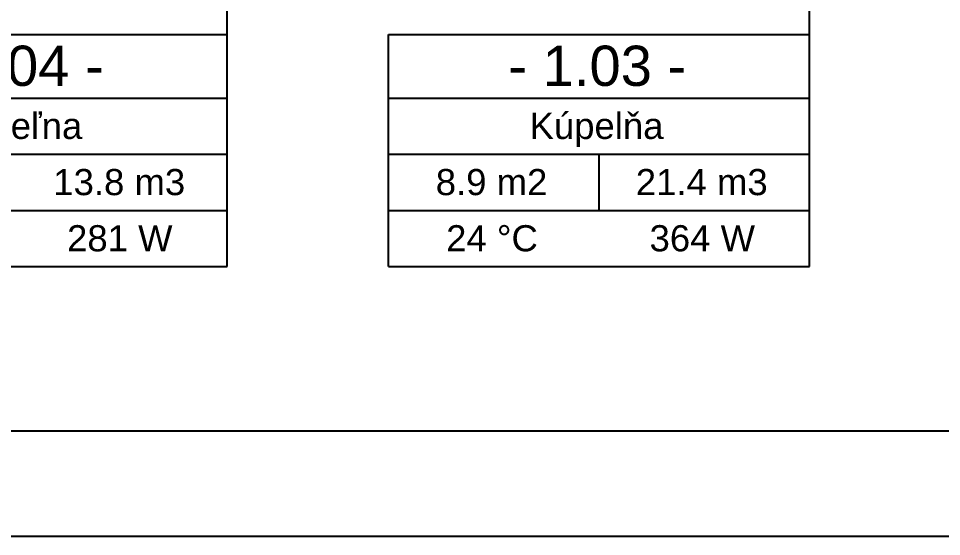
# Model space of a CAD drawing. Header units: millimetres. Extents: x 1046 to 74297, y -4150 to 54562.
# Drawn here: x 14102 to 17390, y 1145 to 2989 of the extents above; entities that cross this region are included whole.
import ezdxf

# ---------------------------------------------------------------- set-up
doc = ezdxf.new("R2010")
doc.units = ezdxf.units.MM
doc.layers.add('1__NP___MIESTNOSTIUK', color=7, linetype='Continuous')
doc.layers.add('NETLAC', color=6, linetype='Continuous', plot=False)
doc.styles.add('ARIAL', font='arial.ttf')

# ---------------------------------------------------------------- blocks, each defined once
blk = doc.blocks.new('A$Cacebdfa7')
at = {"layer": '1__NP___MIESTNOSTIUK', "color": 18}
for p, q in [((9202.4, 2435.9), (9202.4, 4135.9)), ((7127.6, 2435.9), (7127.6, 4005.9)), ((5627.6, 2662.9), (7127.6, 2662.9)), ((7702.4, 2435.9), (7702.4, 2662.9)), ((7702.4, 2662.9), (9202.4, 2662.9)), ((5627.6, 2435.9), (7127.6, 2435.9)), ((5627.6, 2435.9), (7127.6, 2435.9)), ((7127.6, 2235.9), (7127.6, 2435.9)), ((7702.4, 2235.9), (7702.4, 2435.9)), ((7702.4, 2435.9), (9202.4, 2435.9)), ((7702.4, 2435.9), (9202.4, 2435.9)), ((9202.4, 2235.9), (9202.4, 2435.9)), ((5627.6, 2235.9), (7127.6, 2235.9)), ((5627.6, 2235.9), (7127.6, 2235.9)), ((7127.6, 2035.9), (7127.6, 2235.9)), ((7702.4, 2035.9), (7702.4, 2235.9)), ((7702.4, 2235.9), (9202.4, 2235.9)), ((7702.4, 2235.9), (9202.4, 2235.9)), ((8452.4, 2035.9), (8452.4, 2235.9)), ((9202.4, 2035.9), (9202.4, 2235.9)), ((5627.6, 2035.9), (7127.6, 2035.9)), ((5627.6, 2035.9), (7127.6, 2035.9)), ((7127.6, 1835.9), (7127.6, 2035.9)), ((7702.4, 1835.9), (7702.4, 2035.9)), ((7702.4, 2035.9), (9202.4, 2035.9)), ((7702.4, 2035.9), (9202.4, 2035.9)), ((9202.4, 1835.9), (9202.4, 2035.9)), ((5627.6, 1835.9), (7127.6, 1835.9)), ((7702.4, 1835.9), (9202.4, 1835.9))]:
    blk.add_line(p, q, dxfattribs=at)
at = {"layer": '1__NP___MIESTNOSTIUK', "color": 18, "style": 'ARIAL'}
for s, height, p in [('- 1.04 -', 143.22, (6054.6, 2479.4)), ('- 1.03 -', 143.22, (8129.4, 2479.4)), ('Kúpeľna', 93.09, (6125.6, 2290.4)), ('Kúpelňa', 93.09, (8204.9, 2290.4)), ('13.8 m3', 93.09, (6508.6, 2090.4)), ('8.9 m2', 93.09, (7870.9, 2090.4)), ('21.4 m3', 93.09, (8583.4, 2090.4)), ('281 W', 93.09, (6557.6, 1890.4)), ('24 °C', 93.09, (7907.9, 1890.4)), ('364 W', 93.09, (8632.4, 1890.4))]:
    blk.add_text(s, height=height, dxfattribs=at).set_placement(p)

msp = doc.modelspace()

# ---------------------------------------------------------------- linework, layer by layer
msp.add_lwpolyline([(1296.1, 21770), (42546.1, 21770), (42546.1, 1520), (1296.1, 1520)], close=True)
at = {"layer": 'NETLAC'}
msp.add_lwpolyline([(1046.1, 22145), (42796.1, 22145), (42796.1, 1145), (1046.1, 1145)], close=True, dxfattribs=at)

# ---------------------------------------------------------------- next in the draw order: block references
msp.add_blockref('A$Cacebdfa7', (7717.6, 270))

doc.saveas('drawing.dxf')
